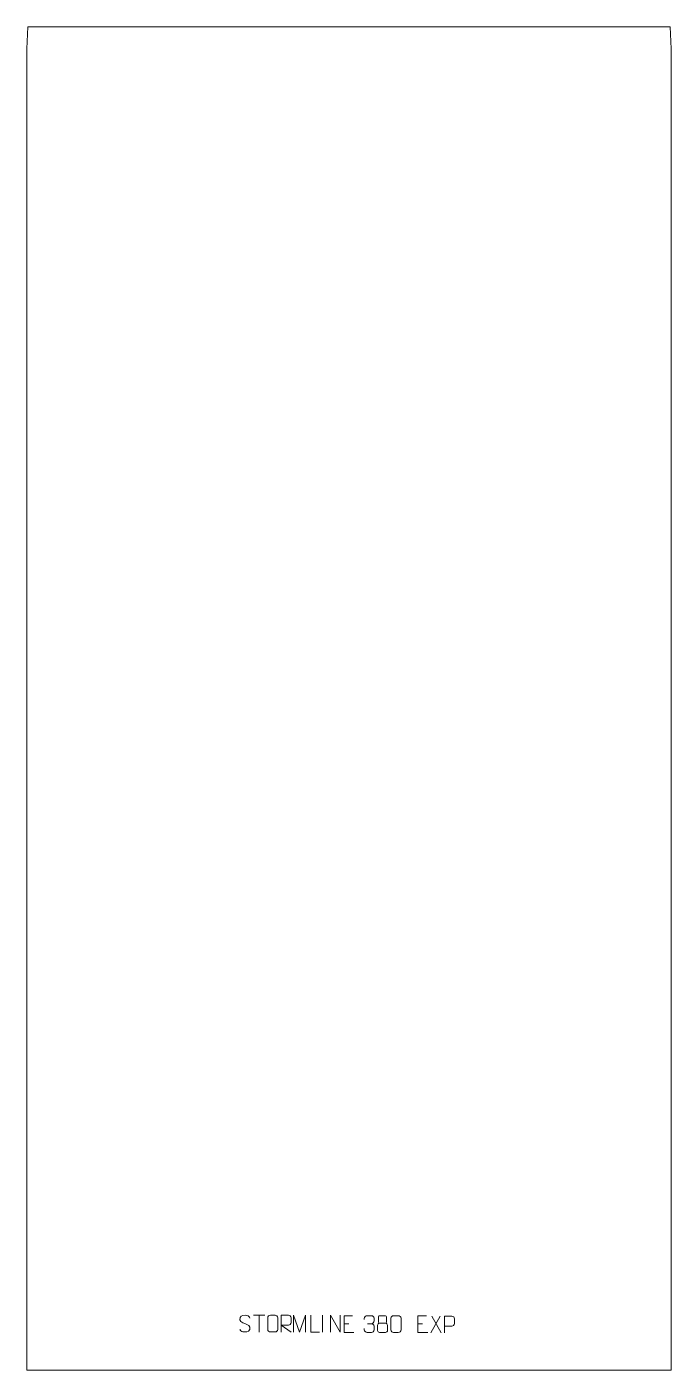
# Model space of a CAD drawing. Header units: millimetres. Extents: x -480 to 480, y -1400 to 600.
import ezdxf

# ---------------------------------------------------------------- set-up
doc = ezdxf.new("R2010")
doc.units = ezdxf.units.MM
doc.header["$MEASUREMENT"] = 0
doc.layers.add('layer 1', color=7, linetype='Continuous')

msp = doc.modelspace()

# ---------------------------------------------------------------- linework, layer by layer
at = {"layer": 'layer 1', "color": 242, "lineweight": 9}
msp.add_open_spline([(479.9994, -1399.9992), (479.9994, -1399.9992), (-479.9994, -1399.9992), (-479.9994, -1399.9992), (-479.9994, -1399.9992), (-479.9994, -1399.9992), (-479.9994, 567.2997), (-479.9994, 567.2997), (-479.9994, 567.2997), (-479.9994, 567.2997), (-478.6909, 600.0059), (-478.6909, 600.0059), (-478.6909, 600.0059), (-478.6909, 600.0059), (478.6909, 600.0059), (478.6909, 600.0059), (478.6909, 600.0059), (478.6909, 600.0059), (479.9994, 567.2997), (479.9994, 567.2997), (479.9994, 567.2997), (479.9994, 567.2997), (479.9994, -1399.9992), (479.9994, -1399.9992)], degree=3, knots=[0, 0, 0, 0, 0.142857143, 0.142857143, 0.142857143, 0.142857143, 0.285714286, 0.285714286, 0.285714286, 0.285714286, 0.428571429, 0.428571429, 0.428571429, 0.428571429, 0.571428571, 0.571428571, 0.571428571, 0.571428571, 0.714285714, 0.714285714, 0.714285714, 0.714285714, 1, 1, 1, 1], dxfattribs=at)
at = {"layer": 'layer 1', "color": 250, "lineweight": 9}
for points, knots in [([(-155.17, -1330.5705), (-159.4183, -1329.1001), (-164.3264, -1327.3043), (-162.3213, -1321.784), (-162.3213, -1321.784), (-160.8178, -1317.6441), (-155.6042, -1318.0326), (-152.0006, -1318.6337), (-152.0006, -1318.6337), (-149.14, -1319.1109), (-148.2753, -1320.3241), (-147.9647, -1322.4082)], [0, 0, 0, 0, 0.25, 0.25, 0.25, 0.25, 0.5, 0.5, 0.5, 0.5, 1, 1, 1, 1]), ([(-117.2042, -1318.2673), (-114.8785, -1318.2673), (-112.5524, -1318.2673), (-110.2263, -1318.2673), (-110.2263, -1318.2673), (-108.2797, -1318.2317), (-106.2883, -1319.7233), (-106.2616, -1322.1609), (-106.2616, -1322.1609), (-106.262, -1327.9078), (-106.262, -1333.6551), (-106.2616, -1339.4028), (-106.2616, -1339.4028), (-106.4014, -1341.7262), (-108.0786, -1343.2058), (-110.2263, -1343.2166), (-110.2263, -1343.2166), (-112.5582, -1343.2162), (-114.8901, -1343.2162), (-117.2216, -1343.2166), (-117.2216, -1343.2166), (-119.1466, -1343.322), (-121.1187, -1341.4375), (-121.1075, -1339.4202), (-121.1075, -1339.4202), (-121.1072, -1333.6501), (-121.1072, -1327.8804), (-121.1075, -1322.1111), (-121.1075, -1322.1111), (-121.1033, -1319.973), (-119.3566, -1318.2538), (-117.2042, -1318.2673)], [0, 0, 0, 0, 0.111111111, 0.111111111, 0.111111111, 0.111111111, 0.222222222, 0.222222222, 0.222222222, 0.222222222, 0.333333333, 0.333333333, 0.333333333, 0.333333333, 0.444444444, 0.444444444, 0.444444444, 0.444444444, 0.555555556, 0.555555556, 0.555555556, 0.555555556, 0.666666667, 0.666666667, 0.666666667, 0.666666667, 0.777777778, 0.777777778, 0.777777778, 0.777777778, 1, 1, 1, 1]), ([(-101.0166, -1343.2205), (-101.0166, -1343.2205), (-101.0166, -1318.267), (-101.0166, -1318.267), (-101.0166, -1318.267), (-97.4218, -1318.267), (-93.8263, -1318.267), (-90.2311, -1318.267), (-90.2311, -1318.267), (-87.9058, -1318.3047), (-86.3485, -1319.7947), (-86.3526, -1322.1611), (-86.3526, -1322.1611), (-86.353, -1324.1966), (-86.353, -1327.256), (-86.3526, -1329.292), (-86.3526, -1329.292), (-86.3591, -1331.1675), (-88.1714, -1333.1093), (-90.1809, -1333.1284), (-90.1809, -1333.1284), (-90.1809, -1333.1284), (-101.0166, -1333.1284), (-101.0166, -1333.1284), (-101.0166, -1333.1284), (-101.0166, -1333.1284), (-86.3619, -1343.2205), (-86.3619, -1343.2205)], [0, 0, 0, 0, 0.125, 0.125, 0.125, 0.125, 0.25, 0.25, 0.25, 0.25, 0.375, 0.375, 0.375, 0.375, 0.5, 0.5, 0.5, 0.5, 0.625, 0.625, 0.625, 0.625, 0.75, 0.75, 0.75, 0.75, 1, 1, 1, 1]), ([(-82.527, -1343.2227), (-82.527, -1343.2227), (-82.527, -1318.2648), (-82.527, -1318.2648), (-82.527, -1318.2648), (-82.527, -1318.2648), (-73.6019, -1343.2227), (-73.6019, -1343.2227), (-73.6019, -1343.2227), (-73.6019, -1343.2227), (-64.842, -1318.2653), (-64.842, -1318.2653), (-64.842, -1318.2653), (-64.842, -1318.2653), (-64.842, -1343.2227), (-64.842, -1343.2227)], [0, 0, 0, 0, 0.2, 0.2, 0.2, 0.2, 0.4, 0.4, 0.4, 0.4, 0.6, 0.6, 0.6, 0.6, 1, 1, 1, 1]), ([(-43.8043, -1343.2917), (-43.8043, -1343.2917), (-56.7534, -1343.2917), (-56.7534, -1343.2917), (-56.7534, -1343.2917), (-56.7534, -1343.2917), (-56.7534, -1318.3381), (-56.7534, -1318.3381)], [0, 0, 0, 0, 0.333333333, 0.333333333, 0.333333333, 0.333333333, 1, 1, 1, 1]), ([(-27.6062, -1343.2916), (-27.6062, -1343.2916), (-27.6062, -1318.3381), (-27.6062, -1318.3381), (-27.6062, -1318.3381), (-27.6062, -1318.3381), (-12.9514, -1343.2916), (-12.9514, -1343.2916), (-12.9514, -1343.2916), (-12.9514, -1343.2916), (-12.9514, -1318.3381), (-12.9514, -1318.3381)], [0, 0, 0, 0, 0.25, 0.25, 0.25, 0.25, 0.5, 0.5, 0.5, 0.5, 1, 1, 1, 1]), ([(5.427, -1318.9352), (5.427, -1318.9352), (-7.4469, -1318.9352), (-7.4469, -1318.9352), (-7.4469, -1318.9352), (-7.4469, -1318.9352), (-7.4469, -1343.8888), (-7.4469, -1343.8888), (-7.4469, -1343.8888), (-7.4469, -1343.8888), (7.4189, -1343.8888), (7.4189, -1343.8888)], [0, 0, 0, 0, 0.25, 0.25, 0.25, 0.25, 0.5, 0.5, 0.5, 0.5, 1, 1, 1, 1]), ([(22.6214, -1324.6195), (22.6214, -1324.6195), (22.6214, -1322.7623), (22.6214, -1322.7623), (22.6214, -1322.7623), (22.6071, -1321.0204), (25.2716, -1318.9023), (27.3307, -1318.925), (27.3307, -1318.925), (29.3948, -1318.925), (31.4588, -1318.925), (33.5225, -1318.925), (33.5225, -1318.925), (35.717, -1318.9162), (37.3153, -1320.763), (37.3597, -1322.6751), (37.3597, -1322.6751), (37.3593, -1324.1102), (37.3593, -1325.5453), (37.3597, -1326.9808), (37.3597, -1326.9808), (37.3111, -1328.6343), (35.7085, -1330.8643), (33.5102, -1330.8543), (33.5102, -1330.8543), (35.7139, -1330.8655), (37.3219, -1332.6687), (37.3759, -1334.7282), (37.3759, -1334.7282), (37.3755, -1336.5129), (37.3755, -1338.2976), (37.3759, -1340.0827), (37.3759, -1340.0827), (37.386, -1342.1441), (35.3311, -1343.9072), (33.5102, -1343.8991), (33.5102, -1343.8991), (31.4449, -1343.8988), (29.3797, -1343.8988), (27.3141, -1343.8991), (27.3141, -1343.8991), (25.1455, -1343.8876), (22.6145, -1341.4874), (22.5959, -1340.0256), (22.5959, -1340.0256), (22.5959, -1340.0256), (22.5959, -1338.117), (22.5959, -1338.117)], [0, 0, 0, 0, 0.076923077, 0.076923077, 0.076923077, 0.076923077, 0.153846154, 0.153846154, 0.153846154, 0.153846154, 0.230769231, 0.230769231, 0.230769231, 0.230769231, 0.307692308, 0.307692308, 0.307692308, 0.307692308, 0.384615385, 0.384615385, 0.384615385, 0.384615385, 0.461538462, 0.461538462, 0.461538462, 0.461538462, 0.538461538, 0.538461538, 0.538461538, 0.538461538, 0.615384615, 0.615384615, 0.615384615, 0.615384615, 0.692307692, 0.692307692, 0.692307692, 0.692307692, 0.769230769, 0.769230769, 0.769230769, 0.769230769, 0.846153846, 0.846153846, 0.846153846, 0.846153846, 1, 1, 1, 1]), ([(44.0325, -1320.4011), (44.0325, -1322.6141), (44.0325, -1326.2964), (44.0325, -1328.5097), (44.0325, -1328.5097), (44.0475, -1329.0171), (44.8549, -1329.9485), (45.555, -1329.9473), (45.555, -1329.9473), (48.5249, -1329.9471), (51.4951, -1330.032), (54.4655, -1330.0323), (54.4655, -1330.0323), (55.2626, -1330.0281), (55.9833, -1329.2378), (55.9807, -1328.5171), (55.9807, -1328.5171), (55.9804, -1326.3011), (55.9804, -1322.6164), (55.9807, -1320.4011), (55.9807, -1320.4011), (55.9622, -1319.6903), (55.3508, -1318.9299), (54.5169, -1318.9373), (54.5169, -1318.9373), (51.4998, -1318.9376), (48.4829, -1318.9376), (45.4663, -1318.9373), (45.4663, -1318.9373), (44.8399, -1318.9297), (44.0158, -1319.6407), (44.0325, -1320.4011)], [0, 0, 0, 0, 0.111111111, 0.111111111, 0.111111111, 0.111111111, 0.222222222, 0.222222222, 0.222222222, 0.222222222, 0.333333333, 0.333333333, 0.333333333, 0.333333333, 0.444444444, 0.444444444, 0.444444444, 0.444444444, 0.555555556, 0.555555556, 0.555555556, 0.555555556, 0.666666667, 0.666666667, 0.666666667, 0.666666667, 0.777777778, 0.777777778, 0.777777778, 0.777777778, 1, 1, 1, 1]), ([(66.4052, -1318.9127), (68.7713, -1318.9127), (71.1378, -1318.9127), (73.5043, -1318.9127), (73.5043, -1318.9127), (75.4848, -1318.8771), (77.5108, -1320.3714), (77.5379, -1322.8135), (77.5379, -1322.8135), (77.5375, -1328.5709), (77.5375, -1334.3287), (77.5379, -1340.0869), (77.5379, -1340.0869), (77.3958, -1342.4145), (75.6894, -1343.8968), (73.5043, -1343.9076), (73.5043, -1343.9076), (71.1319, -1343.9072), (68.7595, -1343.9072), (66.3875, -1343.9076), (66.3875, -1343.9076), (64.429, -1344.0132), (62.4226, -1342.1253), (62.434, -1340.1043), (62.434, -1340.1043), (62.4344, -1334.3237), (62.4344, -1328.5434), (62.434, -1322.7636), (62.434, -1322.7636), (62.4383, -1320.6216), (64.2154, -1318.8991), (66.4052, -1318.9127)], [0, 0, 0, 0, 0.111111111, 0.111111111, 0.111111111, 0.111111111, 0.222222222, 0.222222222, 0.222222222, 0.222222222, 0.333333333, 0.333333333, 0.333333333, 0.333333333, 0.444444444, 0.444444444, 0.444444444, 0.444444444, 0.555555556, 0.555555556, 0.555555556, 0.555555556, 0.666666667, 0.666666667, 0.666666667, 0.666666667, 0.777777778, 0.777777778, 0.777777778, 0.777777778, 1, 1, 1, 1]), ([(115.4269, -1318.9352), (115.4269, -1318.9352), (102.553, -1318.9352), (102.553, -1318.9352), (102.553, -1318.9352), (102.553, -1318.9352), (102.553, -1343.8888), (102.553, -1343.8888), (102.553, -1343.8888), (102.553, -1343.8888), (117.4188, -1343.8888), (117.4188, -1343.8888)], [0, 0, 0, 0, 0.25, 0.25, 0.25, 0.25, 0.5, 0.5, 0.5, 0.5, 1, 1, 1, 1]), ([(142.3962, -1344.6254), (142.3962, -1344.6254), (142.3962, -1319.6718), (142.3962, -1319.6718), (142.3962, -1319.6718), (145.9912, -1319.6718), (149.5865, -1319.6718), (153.1819, -1319.6718), (153.1819, -1319.6718), (155.5071, -1319.7097), (157.0645, -1321.1998), (157.0603, -1323.5659), (157.0603, -1323.5659), (157.0599, -1325.6016), (157.0599, -1328.6609), (157.0603, -1330.6969), (157.0603, -1330.6969), (157.0538, -1332.5723), (155.2416, -1334.5142), (153.232, -1334.5333), (153.232, -1334.5333), (153.232, -1334.5333), (142.3962, -1334.5333), (142.3962, -1334.5333)], [0, 0, 0, 0, 0.142857143, 0.142857143, 0.142857143, 0.142857143, 0.285714286, 0.285714286, 0.285714286, 0.285714286, 0.428571429, 0.428571429, 0.428571429, 0.428571429, 0.571428571, 0.571428571, 0.571428571, 0.571428571, 0.714285714, 0.714285714, 0.714285714, 0.714285714, 1, 1, 1, 1]), ([(-155.17, -1330.5706), (-151.1514, -1332.2173), (-146.1219, -1334.1056), (-147.9559, -1339.4659), (-147.9559, -1339.4659), (-149.4157, -1343.7323), (-154.3265, -1343.4756), (-158.0526, -1342.9209), (-158.0526, -1342.9209), (-160.8026, -1342.5111), (-162.0235, -1341.2976), (-162.4015, -1339.1854)], [0, 0, 0, 0, 0.25, 0.25, 0.25, 0.25, 0.5, 0.5, 0.5, 0.5, 1, 1, 1, 1]), ([(42.5737, -1332.9193), (42.5737, -1336.0901), (42.5737, -1337.7922), (42.5737, -1340.9636), (42.5737, -1340.9636), (42.5652, -1342.1855), (44.2631, -1343.8782), (45.5157, -1343.8867), (45.5157, -1343.8867), (48.4988, -1343.8864), (51.4821, -1343.8864), (54.4655, -1343.8867), (54.4655, -1343.8867), (55.7888, -1343.875), (57.4092, -1342.2534), (57.3981, -1340.9542), (57.3981, -1340.9542), (57.3978, -1337.786), (57.3978, -1336.0872), (57.3981, -1332.9193), (57.3981, -1332.9193), (57.3284, -1331.5389), (55.7506, -1329.9603), (54.4452, -1329.9664), (54.4452, -1329.9664), (51.4686, -1329.9667), (48.492, -1329.9667), (45.5157, -1329.9664), (45.5157, -1329.9664), (44.4362, -1329.96), (42.5899, -1331.5389), (42.5737, -1332.9193)], [0, 0, 0, 0, 0.111111111, 0.111111111, 0.111111111, 0.111111111, 0.222222222, 0.222222222, 0.222222222, 0.222222222, 0.333333333, 0.333333333, 0.333333333, 0.333333333, 0.444444444, 0.444444444, 0.444444444, 0.444444444, 0.555555556, 0.555555556, 0.555555556, 0.555555556, 0.666666667, 0.666666667, 0.666666667, 0.666666667, 0.777777778, 0.777777778, 0.777777778, 0.777777778, 1, 1, 1, 1])]:
    msp.add_open_spline(points, degree=3, knots=knots, dxfattribs=at)
for points in [[(-142.1782, -1318.2905), (-142.1782, -1318.2905), (-125.191, -1318.2905), (-125.191, -1318.2905)], [(-133.6844, -1343.2205), (-133.6844, -1343.2205), (-133.6844, -1318.267), (-133.6844, -1318.267)], [(-39.2788, -1318.3278), (-39.2788, -1318.3278), (-39.2788, -1343.3019), (-39.2788, -1343.3019)], [(135.8713, -1319.6718), (135.8713, -1319.6718), (122.1307, -1344.5676), (122.1307, -1344.5676)], [(123.5853, -1319.6718), (123.5853, -1319.6718), (137.3259, -1344.6253), (137.3259, -1344.6253)], [(-7.4469, -1330.8149), (-7.4469, -1330.8149), (-0.2788, -1330.8149), (-0.2788, -1330.8149)], [(27.3311, -1330.8647), (27.3311, -1330.8647), (33.5275, -1330.8647), (33.5275, -1330.8647)], [(102.553, -1330.8149), (102.553, -1330.8149), (109.7211, -1330.8149), (109.7211, -1330.8149)]]:
    msp.add_open_spline(points, degree=3, dxfattribs=at)

doc.saveas('drawing.dxf')
